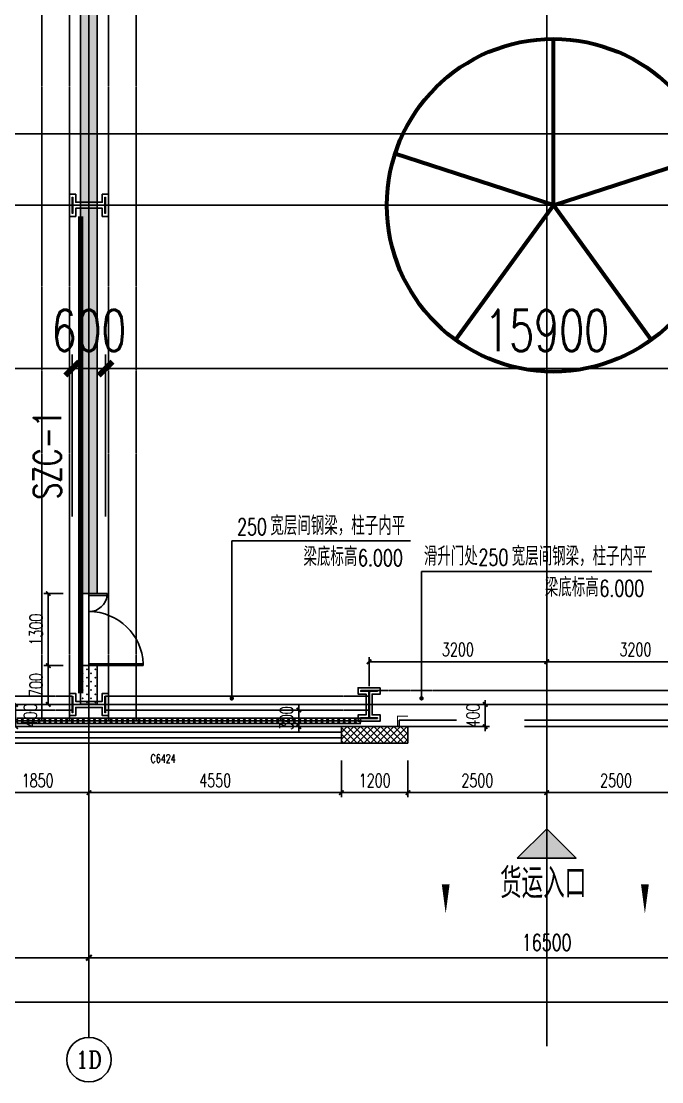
# Model space of a CAD drawing. Extents: x -954573 to 446329, y 489853 to 1226784.
# Drawn here: x -178675 to -167130, y 735017 to 754139 of the extents above; entities that cross this region are included whole.
import ezdxf
from ezdxf.enums import TextEntityAlignment as Align

# ---------------------------------------------------------------- set-up
doc = ezdxf.new("R2010")
doc.units = 0
doc.header["$LTSCALE"] = 10
doc.header["$MEASUREMENT"] = 0
for name, pattern in [('10平面$0$10平面$0$DASH', [0.35, 0.25, -0.1]), ('10平面$0$CENTER', [2, 1.25, -0.25, 0.25, -0.25]), ('10平面$0$DOTE', [2.42, 2, -0.2, 0.02, -0.2]), ('10平面$1$DASH', [0.35, 0.25, -0.1])]:
    doc.linetypes.add(name, pattern=pattern)
doc.layers.get('Defpoints').update_dxf_attribs({"color": 210})
for name, color, linetype in [('10平面$0$10平面$0$WINDOW', 8, 'Continuous'), ('10平面$0$A-AXIS-D', 8, 'Continuous'), ('10平面$0$A-AXIS-DOTE', 8, '10平面$0$DOTE'), ('10平面$0$A-AXIS-DP', 8, 'Continuous'), ('10平面$0$A-AXIS-SYMB', 8, 'Continuous'), ('10平面$0$A-HATCH-2', 8, 'Continuous'), ('10平面$0$A-HRAIL', 8, 'Continuous'), ('10平面$0$A-LIN-V', 8, 'Continuous'), ('10平面$0$A-SFCE', 8, 'Continuous'), ('10平面$0$A-TEXT', 8, 'Continuous'), ('10平面$0$A-WINDOW', 8, 'Continuous'), ('10平面$0$A-加建区域', 252, 'Continuous'), ('10平面$0$AS-WALL', 8, 'Continuous'), ('10平面$0$DIM_SYMB', 8, 'Continuous'), ('10平面$0$FH-line', 8, 'Continuous'), ('10平面$0$FH-tri', 8, 'Continuous'), ('10平面$0$PUB_HATCH', 8, 'Continuous'), ('10平面$0$PUB_TEXT', 8, 'Continuous'), ('10平面$0$建-窗', 8, 'Continuous'), ('10平面$0$建-门窗编号', 8, 'Continuous'), ('A-LIN-V', 9, 'Continuous')]:
    doc.layers.add(name, color=color, linetype=linetype)
for name, color, linetype, lineweight in [('10平面$0$S-col', 2, 'Continuous', 0), ('10平面$0$THIN', 7, 'Continuous', 0), ('10平面$0$柱间支撑', 6, '10平面$0$CENTER', 0)]:
    doc.layers.add(name, color=color, linetype=linetype, lineweight=lineweight)
doc.styles.add('10平面$0$_TCH_AXIS', font='COMPLEX', dxfattribs={"bigfont": 'GBCBIG'})
doc.styles.add('10平面$0$_TCH_DIM', font='SIMPLEX', dxfattribs={"bigfont": 'GBCBIG'})
doc.styles.add('10平面$0$_TCH_DIM_T3', font='SIMPLEX', dxfattribs={"width": 0.705882, "bigfont": 'GBCBIG'})
doc.styles.add('10平面$0$A-STANDARD', font='SIMPLEX', dxfattribs={"bigfont": 'GBCBIG'})
doc.styles.add('10平面$0$A-WIN-LABEL', font='SIMPLEX', dxfattribs={"bigfont": 'GBCBIG'})
doc.styles.add('10平面$0$TSSD_Rein', font='tj-romans1.shx', dxfattribs={"width": 0.7, "bigfont": 'tj-hztxt.shx'})
doc.dimstyles.new('10平面$0$_TCH_ARCH&&100', dxfattribs={"dimtxt": 297.5, "dimasz": 100, "dimexe": 100, "dimexo": 100, "dimgap": 126.25, "dimtad": 1, "dimdec": 0, "dimzin": 0, "dimdsep": 46, "dimtxsty": '10平面$0$_TCH_DIM_T3', "dimblk": '10平面$0$_ArchTick', "dimcen": 0.09, "dimclrt": 7, "dimazin": 2, "dimtfac": 1, "dimtdec": 0, "dimtix": 1, "dimtmove": 2, "dimatfit": 3, "dimfxl": 0, "dimtolj": 1, "dimtzin": 0, "dimarcsym": 0})
doc.dimstyles.new('10平面$0$_TCH_ARCH&&250', dxfattribs={"dimtxt": 743.75, "dimasz": 250, "dimexe": 250, "dimexo": 250, "dimgap": 315.625, "dimtad": 1, "dimdec": 0, "dimzin": 0, "dimdsep": 46, "dimtxsty": '10平面$0$_TCH_DIM_T3', "dimblk": '10平面$0$_ArchTick', "dimcen": 0.09, "dimclrt": 7, "dimazin": 2, "dimtfac": 1, "dimtdec": 0, "dimtix": 1, "dimtmove": 2, "dimatfit": 3, "dimfxl": 0, "dimtolj": 1, "dimtzin": 0, "dimarcsym": 0})
doc.dimstyles.new('10平面$0$_TCH_ARCH&&80', dxfattribs={"dimtxt": 238, "dimasz": 80, "dimexe": 80, "dimexo": 80, "dimgap": 101, "dimtad": 1, "dimdec": 0, "dimzin": 0, "dimdsep": 46, "dimtxsty": '10平面$0$_TCH_DIM_T3', "dimblk": '10平面$0$_ArchTick', "dimcen": 0.09, "dimclrt": 7, "dimazin": 2, "dimtfac": 1, "dimtdec": 0, "dimtix": 1, "dimtmove": 2, "dimatfit": 3, "dimfxl": 0, "dimtolj": 1, "dimtzin": 0, "dimarcsym": 0})
pattern_1 = [(45, (60, 0), (-60.000061, 60.000061), []), (135, (60, 0), (-60.000061, -60.000061), [])]
pattern_2 = [(45, (25.49, 21.51), (-75.000002, 75.000002), [24, -82.06602]), (135, (192.46, 21.51), (-75.000002, -75.000002), [24, -82.06602])]

# ---------------------------------------------------------------- blocks, each defined once
blk = doc.blocks.new('10平面$0$_ArchTick')
at = {"color": 0, "linetype": 'ByBlock', "const_width": 0.4}
blk.add_lwpolyline([(-0.5, -0.5), (0.5, 0.5)], dxfattribs=at)
blk = doc.blocks.new('*D3054')
at = {"layer": '10平面$0$A-AXIS-D', "color": 0, "lineweight": -2}
for p, q in [((26782, -66440), (26782, -67667)), ((43282, -66440), (43282, -67667)), ((26782, -67567), (43282, -67567))]:
    blk.add_line(p, q, dxfattribs=at)
at = {"layer": 'Defpoints', "color": 0}
for p in [(26782, -66340), (43282, -66340), (43282, -67567)]:
    blk.add_point(p, dxfattribs=at)
at = {"layer": '10平面$0$A-AXIS-D', "color": 0, "lineweight": -2, "xscale": 100, "yscale": 100, "zscale": 100, "rotation": 180}
blk.add_blockref('10平面$0$_ArchTick', (26782, -67567), dxfattribs=at)
at = {"layer": '10平面$0$A-AXIS-D', "color": 0, "lineweight": -2, "xscale": 100, "yscale": 100, "zscale": 100}
blk.add_blockref('10平面$0$_ArchTick', (43282, -67567), dxfattribs=at)
at = {"layer": '10平面$0$A-AXIS-D', "color": 7, "insert": (35032, -67292), "char_height": 297.5, "attachment_point": 5, "style": '10平面$0$_TCH_DIM_T3'}
blk.add_mtext('\\A1;16500', dxfattribs=at)
blk = doc.blocks.new('*D3055')
at = {"layer": '10平面$0$A-AXIS-D', "color": 0, "lineweight": -2}
for p, q in [((43282, -66440), (43282, -67667)), ((59782, -66440), (59782, -67667)), ((43282, -67567), (59782, -67567))]:
    blk.add_line(p, q, dxfattribs=at)
at = {"layer": 'Defpoints', "color": 0}
for p in [(43282, -66340), (59782, -66340), (59782, -67567)]:
    blk.add_point(p, dxfattribs=at)
at = {"layer": '10平面$0$A-AXIS-D', "color": 0, "lineweight": -2, "xscale": 100, "yscale": 100, "zscale": 100, "rotation": 180}
blk.add_blockref('10平面$0$_ArchTick', (43282, -67567), dxfattribs=at)
at = {"layer": '10平面$0$A-AXIS-D', "color": 0, "lineweight": -2, "xscale": 100, "yscale": 100, "zscale": 100}
blk.add_blockref('10平面$0$_ArchTick', (59782, -67567), dxfattribs=at)
at = {"layer": '10平面$0$A-AXIS-D', "color": 7, "insert": (51532, -67292), "char_height": 297.5, "attachment_point": 5, "style": '10平面$0$_TCH_DIM_T3'}
blk.add_mtext('\\A1;16500', dxfattribs=at)
blk = doc.blocks.new('*D3061')
at = {"layer": '10平面$0$A-AXIS-D', "color": 0, "lineweight": -2}
for p, q in [((-33818, -66540), (-33818, -68467)), ((92682, -66540), (92682, -68467)), ((-33818, -68367), (92682, -68367))]:
    blk.add_line(p, q, dxfattribs=at)
at = {"layer": 'Defpoints', "color": 0}
for p in [(-33818, -66440), (92682, -66440), (92682, -68367)]:
    blk.add_point(p, dxfattribs=at)
at = {"layer": '10平面$0$A-AXIS-D', "color": 0, "lineweight": -2, "xscale": 100, "yscale": 100, "zscale": 100, "rotation": 180}
blk.add_blockref('10平面$0$_ArchTick', (-33818, -68367), dxfattribs=at)
at = {"layer": '10平面$0$A-AXIS-D', "color": 0, "lineweight": -2, "xscale": 100, "yscale": 100, "zscale": 100}
blk.add_blockref('10平面$0$_ArchTick', (92682, -68367), dxfattribs=at)
at = {"layer": '10平面$0$A-AXIS-D', "color": 7, "insert": (29432, -68092), "char_height": 297.5, "attachment_point": 5, "style": '10平面$0$_TCH_DIM_T3'}
blk.add_mtext('\\A1;126500', dxfattribs=at)
blk = doc.blocks.new('*D3180')
at = {"layer": '10平面$0$A-AXIS-DP', "color": 0, "lineweight": -2}
for p, q in [((51532, -62670), (51532, -62150)), ((51532, -62230), (54732, -62230)), ((54732, -62670), (54732, -62150))]:
    blk.add_line(p, q, dxfattribs=at)
at = {"layer": 'Defpoints', "color": 0}
for p in [(54732, -62230), (51532, -62750), (54732, -62750)]:
    blk.add_point(p, dxfattribs=at)
at = {"layer": '10平面$0$A-AXIS-DP', "color": 0, "lineweight": -2, "xscale": 80, "yscale": 80, "zscale": 80, "rotation": 180}
blk.add_blockref('10平面$0$_ArchTick', (51532, -62230), dxfattribs=at)
at = {"layer": '10平面$0$A-AXIS-DP', "color": 0, "lineweight": -2, "xscale": 80, "yscale": 80, "zscale": 80}
blk.add_blockref('10平面$0$_ArchTick', (54732, -62230), dxfattribs=at)
at = {"layer": '10平面$0$A-AXIS-DP', "color": 7, "insert": (53132, -62010), "char_height": 238, "attachment_point": 5, "style": '10平面$0$_TCH_DIM_T3'}
blk.add_mtext('\\A1;3200', dxfattribs=at)
blk = doc.blocks.new('*D3181')
at = {"layer": '10平面$0$A-AXIS-DP', "color": 0, "lineweight": -2}
for p, q in [((48332, -62670), (48332, -62150)), ((48332, -62230), (51532, -62230)), ((51532, -62670), (51532, -62150))]:
    blk.add_line(p, q, dxfattribs=at)
at = {"layer": 'Defpoints', "color": 0}
for p in [(51532, -62230), (48332, -62750), (51532, -62750)]:
    blk.add_point(p, dxfattribs=at)
at = {"layer": '10平面$0$A-AXIS-DP', "color": 0, "lineweight": -2, "xscale": 80, "yscale": 80, "zscale": 80, "rotation": 180}
blk.add_blockref('10平面$0$_ArchTick', (48332, -62230), dxfattribs=at)
at = {"layer": '10平面$0$A-AXIS-DP', "color": 0, "lineweight": -2, "xscale": 80, "yscale": 80, "zscale": 80}
blk.add_blockref('10平面$0$_ArchTick', (51532, -62230), dxfattribs=at)
at = {"layer": '10平面$0$A-AXIS-DP', "color": 7, "insert": (49932, -62010), "char_height": 238, "attachment_point": 5, "style": '10平面$0$_TCH_DIM_T3'}
blk.add_mtext('\\A1;3200', dxfattribs=at)
blk = doc.blocks.new('10平面$0$JYC-1')
at = {"layer": '10平面$0$FH-tri'}
h = blk.add_hatch(color=2, dxfattribs=at)
h.dxf.hatch_style = 1
h.paths.add_polyline_path([(-248256, 204933), (-247006, 206183), (-248256, 206183)])
at = {"layer": '10平面$0$FH-tri', "color": 2}
blk.add_lwpolyline([(-248256, 204933), (-247006, 206183), (-247006, 206183), (-248256, 206183)], close=True, dxfattribs=at)
at = {"layer": '10平面$0$A-TEXT', "style": '10平面$0$A-STANDARD'}
blk.add_text('货运入口', height=900.2, rotation=45, dxfattribs=at).set_placement((-247772, 203716))
blk = doc.blocks.new('10平面$0$10平面$0$$DorLib2D$00000126')
at = {"color": 0, "linetype": 'Continuous'}
for p, q in [((-0.532, 0.5), (-0.532, 0.9)), ((0.532, 0.9), (0.532, 0.5))]:
    blk.add_line(p, q, dxfattribs=at)
at = {"color": 0, "linetype": '10平面$0$10平面$0$DASH'}
for p, q in [((-0.532, 0.9), (0.532, 0.9)), ((-0.532, 0.5), (0.532, 0.5))]:
    blk.add_line(p, q, dxfattribs=at)
blk = doc.blocks.new('10平面$0$DOOR2DLIB$SYSLIB$00000123')
at = {"color": 0}
for p, q in [((0.475, -0.001), (0.475, 0.752)), ((0.475, 0.752), (0.5, 0.752)), ((0.5, -0.001), (0.5, 0.752)), ((-0.5, 0), (-0.5, 0.252)), ((-0.475, 0.252), (-0.5, 0.252)), ((-0.475, 0), (-0.475, 0.252)), ((-0.475, 0), (-0.5, 0)), ((0.475, -0.001), (0.5, -0.001))]:
    blk.add_line(p, q, dxfattribs=at)
for centre, radius, start, end in [((0.505, -0.002), 0.755, 92.2493, 179.7238), ((-0.501, 0.003), 0.251, 359.7899, 84.0974)]:
    blk.add_arc(centre, radius, start, end, dxfattribs=at)
blk = doc.blocks.new('10平面$0$G$C325EBD4F')
at = {"layer": '10平面$0$PUB_HATCH'}
h = blk.add_hatch(dxfattribs=at)
h.set_pattern_fill('多孔材料', color=256, scale=30, style=0)
h.set_pattern_definition(pattern_1)
h.paths.add_polyline_path([(3700, -50), (3700, 250), (3400, 250)])
h = blk.add_hatch(dxfattribs=at)
h.set_pattern_fill('多孔材料', color=256, scale=30, style=0)
h.set_pattern_definition(pattern_1)
h.paths.add_polyline_path([(3700, -50), (3400, 250), (3400, -300), (3700, -600)])
h = blk.add_hatch(dxfattribs=at)
h.set_pattern_fill('多孔材料', color=256, scale=30, style=0)
h.set_pattern_definition(pattern_1)
h.paths.add_polyline_path([(5500, 250), (5200, 250), (5200, -50)])
h = blk.add_hatch(dxfattribs=at)
h.set_pattern_fill('多孔材料', color=256, scale=30, style=0)
h.set_pattern_definition(pattern_1)
h.paths.add_polyline_path([(5500, 250), (5200, -50), (5200, -600), (5500, -300)])
h = blk.add_hatch(dxfattribs=at)
h.set_pattern_fill('多孔材料', color=256, scale=30, style=0)
h.set_pattern_definition(pattern_1)
h.paths.add_polyline_path([(3700, -600), (3400, -300), (2500, -300), (2500, -600)])
h = blk.add_hatch(dxfattribs=at)
h.set_pattern_fill('多孔材料', color=256, scale=30, style=0)
h.set_pattern_definition(pattern_1)
h.paths.add_polyline_path([(6400, -300), (5500, -300), (5200, -600), (6400, -600)])
at = {"layer": '10平面$0$10平面$0$WINDOW'}
blk.add_line((5200, -50), (3700, -50), dxfattribs=at)
at = {"layer": '10平面$0$AS-WALL'}
for p, q in [((3700, 250), (3400, 250)), ((3400, 250), (3400, -300)), ((3700, -50), (3700, 250)), ((5500, 250), (5200, 250)), ((5200, 250), (5200, -50)), ((5500, 250), (5500, -300)), ((3700, -50), (3700, -600)), ((5200, -50), (5200, -600)), ((3400, -300), (2500, -300)), ((2500, -600), (2500, -300)), ((6400, -300), (5500, -300)), ((6400, -600), (6400, -300)), ((3700, -600), (2500, -600)), ((6400, -600), (5200, -600))]:
    blk.add_line(p, q, dxfattribs=at)
at = {"layer": '10平面$0$10平面$0$WINDOW', "zscale": 300}
for name, p, xscale, yscale, rotation in [('10平面$0$DOOR2DLIB$SYSLIB$00000123', (4450, 100), -1500, 1500, 180.0000000000445), ('10平面$0$10平面$0$$DorLib2D$00000126', (0, -450), 5000, -300, 180.0000000000008)]:
    blk.add_blockref(name, p, dxfattribs=dict(at, xscale=xscale, yscale=yscale, rotation=rotation))
blk = doc.blocks.new('10平面$0$_FZH')
at = {"layer": '10平面$0$A-HATCH-2'}
blk.add_lwpolyline([(-0.437, -0.25), (-0.437, 0.25), (-0.297, 0.25), (-0.297, 0.067), (0.298, 0.067), (0.298, 0.25), (0.438, 0.25), (0.438, -0.25), (0.298, -0.25), (0.298, -0.068), (-0.297, -0.068), (-0.297, -0.25)], close=True, dxfattribs=at)
at = {"layer": '10平面$0$S-col'}
blk.add_lwpolyline([(-0.375, -0.188), (-0.375, 0.187), (-0.36, 0.187), (-0.36, 0.005), (0.36, 0.005), (0.36, 0.187), (0.375, 0.187), (0.375, -0.188), (0.36, -0.188), (0.36, -0.005), (-0.36, -0.005), (-0.36, -0.188)], close=True, dxfattribs=at)
blk = doc.blocks.new('10平面$0$342343243')
at = {"layer": '10平面$0$A-AXIS-DP', "color": 5}
blk.add_lwpolyline([(-155704, 832070), (-155404, 832070), (-155404, 832058), (-155550, 832058), (-155550, 831582), (-155404, 831582), (-155404, 831570), (-155704, 831570), (-155704, 831582), (-155558, 831582), (-155558, 832058), (-155704, 832058), (-155704, 832070)], close=True, dxfattribs=at)
at = {"layer": '10平面$0$A-HATCH-2'}
blk.add_lwpolyline([(-155754, 832120), (-155354, 832120), (-155354, 832008), (-155500, 832008), (-155500, 831632), (-155354, 831632), (-155354, 831520), (-155754, 831520), (-155754, 831632), (-155608, 831632), (-155608, 832008), (-155754, 832008)], close=True, dxfattribs=at)
blk = doc.blocks.new('10平面$0$w4234324')
at = {"xscale": 800.0000000000005, "yscale": 800.0000000000005, "zscale": 800.0000000000005}
for p in [(-177454, 750820), (-177454, 741820), (-177454, 741820)]:
    blk.add_blockref('10平面$0$_FZH', p, dxfattribs=at)
at = {"layer": '10平面$0$A-AXIS-DP', "xscale": -1}
blk.add_blockref('10平面$0$342343243', (-327958, -90000), dxfattribs=at)
blk = doc.blocks.new('*D3353')
at = {"layer": '10平面$0$A-WINDOW', "color": 0, "lineweight": -2}
for p, q in [((-177154, 745210), (-177154, 748127)), ((-161254, 745210), (-161254, 748127)), ((-177154, 747877), (-161254, 747877))]:
    blk.add_line(p, q, dxfattribs=at)
at = {"layer": 'Defpoints', "color": 0}
for p in [(-161254, 747877), (-177154, 744960), (-161254, 744960)]:
    blk.add_point(p, dxfattribs=at)
at = {"layer": '10平面$0$A-WINDOW', "color": 0, "lineweight": -2, "xscale": 250, "yscale": 250, "zscale": 250, "rotation": 180}
blk.add_blockref('10平面$0$_ArchTick', (-177154, 747877), dxfattribs=at)
at = {"layer": '10平面$0$A-WINDOW', "color": 0, "lineweight": -2, "xscale": 250, "yscale": 250, "zscale": 250}
blk.add_blockref('10平面$0$_ArchTick', (-161254, 747877), dxfattribs=at)
at = {"layer": '10平面$0$A-WINDOW', "color": 7, "insert": (-169204, 748564), "char_height": 743.8, "attachment_point": 5, "style": '10平面$0$_TCH_DIM_T3'}
blk.add_mtext('\\A1;15900', dxfattribs=at)
blk = doc.blocks.new('*D3354')
at = {"layer": '10平面$0$A-WINDOW', "color": 0, "lineweight": -2}
for p, q in [((-177754, 745210), (-177754, 748127)), ((-177154, 745210), (-177154, 748127)), ((-177754, 747877), (-178004, 747877)), ((-177754, 747877), (-177154, 747877)), ((-177154, 747877), (-176904, 747877))]:
    blk.add_line(p, q, dxfattribs=at)
at = {"layer": 'Defpoints', "color": 0}
for p in [(-177154, 747877), (-177754, 744960), (-177154, 744960)]:
    blk.add_point(p, dxfattribs=at)
at = {"layer": '10平面$0$A-WINDOW', "color": 0, "lineweight": -2, "xscale": 250, "yscale": 250, "zscale": 250}
blk.add_blockref('10平面$0$_ArchTick', (-177754, 747877), dxfattribs=at)
at = {"layer": '10平面$0$A-WINDOW', "color": 0, "lineweight": -2, "xscale": 250, "yscale": 250, "zscale": 250, "rotation": 180}
blk.add_blockref('10平面$0$_ArchTick', (-177154, 747877), dxfattribs=at)
at = {"layer": '10平面$0$A-WINDOW', "color": 7, "insert": (-177454, 748564), "char_height": 743.8, "attachment_point": 5, "style": '10平面$0$_TCH_DIM_T3'}
blk.add_mtext('\\A1;600', dxfattribs=at)
blk = doc.blocks.new('*D3355')
at = {"layer": '10平面$0$A-WINDOW', "color": 0, "lineweight": -2}
for p, q in [((-193654, 745210), (-193654, 748127)), ((-177754, 745210), (-177754, 748127)), ((-193654, 747877), (-177754, 747877))]:
    blk.add_line(p, q, dxfattribs=at)
at = {"layer": 'Defpoints', "color": 0}
for p in [(-177754, 747877), (-193654, 744960), (-177754, 744960)]:
    blk.add_point(p, dxfattribs=at)
at = {"layer": '10平面$0$A-WINDOW', "color": 0, "lineweight": -2, "xscale": 250, "yscale": 250, "zscale": 250, "rotation": 180}
blk.add_blockref('10平面$0$_ArchTick', (-193654, 747877), dxfattribs=at)
at = {"layer": '10平面$0$A-WINDOW', "color": 0, "lineweight": -2, "xscale": 250, "yscale": 250, "zscale": 250}
blk.add_blockref('10平面$0$_ArchTick', (-177754, 747877), dxfattribs=at)
at = {"layer": '10平面$0$A-WINDOW', "color": 7, "insert": (-185704, 748564), "char_height": 743.8, "attachment_point": 5, "style": '10平面$0$_TCH_DIM_T3'}
blk.add_mtext('\\A1;15900', dxfattribs=at)
blk = doc.blocks.new('*D3367')
at = {"layer": '10平面$0$A-AXIS-DP', "color": 0, "lineweight": -2}
for p, q in [((-171040, 741820), (-170232, 741820)), ((-170312, 741820), (-170312, 741900)), ((-170312, 741420), (-170312, 741820)), ((-171040, 741420), (-170232, 741420)), ((-170312, 741420), (-170312, 741340))]:
    blk.add_line(p, q, dxfattribs=at)
at = {"layer": 'Defpoints', "color": 0}
for p in [(-171120, 741820), (-170312, 741820), (-171120, 741420)]:
    blk.add_point(p, dxfattribs=at)
at = {"layer": '10平面$0$A-AXIS-DP', "color": 0, "lineweight": -2, "xscale": 80, "yscale": 80, "zscale": 80}
for p, rotation in [((-170312, 741820), 270), ((-170312, 741420), 90)]:
    blk.add_blockref('10平面$0$_ArchTick', p, dxfattribs=dict(at, rotation=rotation))
at = {"layer": '10平面$0$A-AXIS-DP', "color": 7, "insert": (-170532, 741620), "char_height": 238, "attachment_point": 5, "rotation": 90, "style": '10平面$0$_TCH_DIM_T3'}
blk.add_mtext('\\A1;400', dxfattribs=at)
blk = doc.blocks.new('*D3372')
at = {"layer": '10平面$0$A-AXIS-DP', "color": 0, "lineweight": -2}
for p, q in [((-173672, 741720), (-173672, 741800)), ((-174400, 741720), (-173592, 741720)), ((-173672, 741420), (-173672, 741720)), ((-174400, 741420), (-173592, 741420)), ((-173672, 741420), (-173672, 741340))]:
    blk.add_line(p, q, dxfattribs=at)
at = {"layer": 'Defpoints', "color": 0}
for p in [(-174480, 741720), (-173672, 741720), (-174480, 741420)]:
    blk.add_point(p, dxfattribs=at)
at = {"layer": '10平面$0$A-AXIS-DP', "color": 0, "lineweight": -2, "xscale": 80, "yscale": 80, "zscale": 80}
for p, rotation in [((-173672, 741720), 270), ((-173672, 741420), 90)]:
    blk.add_blockref('10平面$0$_ArchTick', p, dxfattribs=dict(at, rotation=rotation))
at = {"layer": '10平面$0$A-AXIS-DP', "color": 7, "insert": (-173892, 741570), "char_height": 238, "attachment_point": 5, "rotation": 90, "style": '10平面$0$_TCH_DIM_T3'}
blk.add_mtext('\\A1;300', dxfattribs=at)
blk = doc.blocks.new('10平面$0$w4324324')
at = {"layer": '10平面$0$A-HATCH-2', "lineweight": 60}
for q in [(-1694760, 686605), (-1697614, 684532), (-1691907, 684532), (-1696524, 681178), (-1692997, 681178)]:
    blk.add_line((-1694760, 683605), q, dxfattribs=at)
blk.add_circle((-1694760, 683605), 3000, dxfattribs=at)
blk = doc.blocks.new('10平面$0$w423432')
at = {"layer": '10平面$0$A-LIN-V'}
blk.add_blockref('10平面$0$w4324324', (120, -72000), dxfattribs=at)
blk = doc.blocks.new('10平面$0$23124232432')
at = {"layer": '10平面$0$柱间支撑', "const_width": 100}
blk.add_lwpolyline([(-177604, 750620), (-177604, 742020)], dxfattribs=at)
at = {"layer": '10平面$0$THIN', "style": '10平面$0$TSSD_Rein', "width": 0.7}
blk.add_text('SZC-1', height=500, rotation=90, dxfattribs=at).set_placement((-177804, 746320), align=Align.BOTTOM_CENTER)
blk = doc.blocks.new('10平面$0$3333')
at = {"layer": '10平面$0$A-SFCE', "const_width": 20}
blk.add_lwpolyline([(-227064, 766320), (-227064, 766510), (-227244, 766510), (-227244, 766320)], dxfattribs=at)
blk = doc.blocks.new('10平面$0$99平面图例外参$0$$LinePat$圆环')
for points in [[(0, 150), (300, 150)], [(0, 0), (300, 0)], [(0, -150), (300, -150)]]:
    blk.add_lwpolyline(points)
at = {"color": 0}
blk.add_circle((150, 0), 150, dxfattribs=at)
blk = doc.blocks.new('10平面$0$34242343243')
at = {"layer": '10平面$0$A-HRAIL', "xscale": 0.3333333334243581, "yscale": 0.3333333334243581, "zscale": 0.3333333334243581, "rotation": 180}
for p in [(-178654, 741526), (-178554, 741526), (-178454, 741526), (-178354, 741526), (-178254, 741526), (-178154, 741526), (-178054, 741526), (-177954, 741526), (-177854, 741526), (-177754, 741526), (-177654, 741526), (-177554, 741526), (-177454, 741526), (-177354, 741526), (-177254, 741526), (-177154, 741526), (-177054, 741526), (-176954, 741526), (-176854, 741526), (-176754, 741526), (-176654, 741526), (-176554, 741526), (-176454, 741526), (-176354, 741526), (-176254, 741526), (-176154, 741526), (-176054, 741526), (-175954, 741526), (-175854, 741526), (-175754, 741526), (-175654, 741526), (-175554, 741526), (-175454, 741526), (-175354, 741526), (-175254, 741526), (-175154, 741526), (-175054, 741526), (-174954, 741526), (-174854, 741526), (-174754, 741526), (-174654, 741526), (-174554, 741526), (-174454, 741526), (-174354, 741526), (-174254, 741526), (-174154, 741526), (-174054, 741526), (-173954, 741526), (-173854, 741526), (-173754, 741526), (-173654, 741526), (-173554, 741526), (-173454, 741526), (-173354, 741526), (-173254, 741526), (-173154, 741526), (-173054, 741526), (-172954, 741526), (-172854, 741526), (-172754, 741526), (-172654, 741526), (-172554, 741526)]:
    blk.add_blockref('10平面$0$99平面图例外参$0$$LinePat$圆环', p, dxfattribs=at)
at = {"layer": '10平面$0$A-SFCE', "xscale": -1.000000000000009, "rotation": 90}
blk.add_blockref('10平面$0$3333', (594616, 514366), dxfattribs=at)
blk = doc.blocks.new('10平面$0$423432433333')
at = {"layer": '10平面$0$PUB_HATCH'}
h = blk.add_hatch(dxfattribs=at)
h.set_pattern_fill('石膏板', color=256, scale=30, style=0)
h.set_pattern_definition(pattern_2)
h.paths.add_polyline_path([(-174910, 779832), (-174910, 743870), (-174610, 743870), (-174610, 779832)])
h = blk.add_hatch(dxfattribs=at)
h.set_pattern_fill('石膏板', color=256, scale=30, style=0)
h.set_pattern_definition(pattern_2)
h.paths.add_polyline_path([(-174610, 741874), (-174610, 742570), (-174910, 742570), (-174910, 741874)])
at = {"layer": '10平面$0$AS-WALL'}
for p, q in [((-174910, 779832), (-174910, 743870)), ((-174610, 743870), (-174610, 779832)), ((-174910, 743870), (-174610, 743870)), ((-174610, 742570), (-174910, 742570)), ((-174910, 742570), (-174910, 741874)), ((-174610, 741874), (-174610, 742570)), ((-174910, 741874), (-174610, 741874))]:
    blk.add_line(p, q, dxfattribs=at)
at = {"layer": '10平面$0$10平面$0$WINDOW', "xscale": -1300, "yscale": -1300, "zscale": 300, "rotation": 90.0000000009351}
blk.add_blockref('10平面$0$DOOR2DLIB$SYSLIB$00000123', (-174760, 743220), dxfattribs=at)
blk = doc.blocks.new('*D3554')
at = {"layer": '10平面$0$A-AXIS-DP', "color": 0, "lineweight": -2}
for p, q in [((-177920, 742520), (-178267, 742520)), ((-178187, 741820), (-178187, 742520)), ((-177920, 741820), (-178267, 741820))]:
    blk.add_line(p, q, dxfattribs=at)
at = {"layer": 'Defpoints', "color": 0}
for p in [(-178187, 742520), (-177840, 742520), (-177840, 741820)]:
    blk.add_point(p, dxfattribs=at)
at = {"layer": '10平面$0$A-AXIS-DP', "color": 0, "lineweight": -2, "xscale": 80, "yscale": 80, "zscale": 80}
for p, rotation in [((-178187, 742520), 90), ((-178187, 741820), 270)]:
    blk.add_blockref('10平面$0$_ArchTick', p, dxfattribs=dict(at, rotation=rotation))
at = {"layer": '10平面$0$A-AXIS-DP', "color": 7, "insert": (-178407, 742170), "char_height": 238, "attachment_point": 5, "rotation": 90, "style": '10平面$0$_TCH_DIM_T3'}
blk.add_mtext('\\A1;700', dxfattribs=at)
blk = doc.blocks.new('*D3555')
at = {"layer": '10平面$0$A-AXIS-DP', "color": 0, "lineweight": -2}
for p, q in [((-177920, 743820), (-178267, 743820)), ((-178187, 742520), (-178187, 743820)), ((-177920, 742520), (-178267, 742520))]:
    blk.add_line(p, q, dxfattribs=at)
at = {"layer": 'Defpoints', "color": 0}
for p in [(-178187, 743820), (-177840, 743820), (-177840, 742520)]:
    blk.add_point(p, dxfattribs=at)
at = {"layer": '10平面$0$A-AXIS-DP', "color": 0, "lineweight": -2, "xscale": 80, "yscale": 80, "zscale": 80}
for p, rotation in [((-178187, 743820), 90), ((-178187, 742520), 270)]:
    blk.add_blockref('10平面$0$_ArchTick', p, dxfattribs=dict(at, rotation=rotation))
at = {"layer": '10平面$0$A-AXIS-DP', "color": 7, "insert": (-178407, 743170), "char_height": 238, "attachment_point": 5, "rotation": 90, "style": '10平面$0$_TCH_DIM_T3'}
blk.add_mtext('\\A1;1300', dxfattribs=at)
blk = doc.blocks.new('*D3843')
at = {"layer": '10平面$0$A-AXIS-DP', "color": 0, "lineweight": -2}
for p, q in [((-179114, 741820), (-178695, 741820)), ((-178775, 741420), (-178775, 741820)), ((-179114, 741420), (-178695, 741420))]:
    blk.add_line(p, q, dxfattribs=at)
at = {"layer": 'Defpoints', "color": 0}
for p in [(-179194, 741820), (-178775, 741820), (-179194, 741420)]:
    blk.add_point(p, dxfattribs=at)
at = {"layer": '10平面$0$A-AXIS-DP', "color": 0, "lineweight": -2, "xscale": 80, "yscale": 80, "zscale": 80}
for p, rotation in [((-178775, 741820), 90), ((-178775, 741420), 270)]:
    blk.add_blockref('10平面$0$_ArchTick', p, dxfattribs=dict(at, rotation=rotation))
at = {"layer": '10平面$0$A-AXIS-DP', "color": 7, "insert": (-178510, 741620), "char_height": 238, "attachment_point": 5, "rotation": 90, "style": '10平面$0$_TCH_DIM_T3'}
blk.add_mtext('\\A1;400', dxfattribs=at)
blk = doc.blocks.new('*D4249')
at = {"layer": '10平面$0$A-AXIS-DP', "color": 0, "lineweight": -2}
for p, q in [((-179304, 740810), (-179304, 740150)), ((-177454, 740810), (-177454, 740150)), ((-179304, 740230), (-177454, 740230))]:
    blk.add_line(p, q, dxfattribs=at)
at = {"layer": 'Defpoints', "color": 0}
for p in [(-179304, 740890), (-177454, 740890), (-177454, 740230)]:
    blk.add_point(p, dxfattribs=at)
at = {"layer": '10平面$0$A-AXIS-DP', "color": 0, "lineweight": -2, "xscale": 80, "yscale": 80, "zscale": 80, "rotation": 180}
blk.add_blockref('10平面$0$_ArchTick', (-179304, 740230), dxfattribs=at)
at = {"layer": '10平面$0$A-AXIS-DP', "color": 0, "lineweight": -2, "xscale": 80, "yscale": 80, "zscale": 80}
blk.add_blockref('10平面$0$_ArchTick', (-177454, 740230), dxfattribs=at)
at = {"layer": '10平面$0$A-AXIS-DP', "color": 7, "insert": (-178379, 740450), "char_height": 238, "attachment_point": 5, "style": '10平面$0$_TCH_DIM_T3'}
blk.add_mtext('\\A1;1850', dxfattribs=at)
blk = doc.blocks.new('*D4250')
at = {"layer": '10平面$0$A-AXIS-DP', "color": 0, "lineweight": -2}
for p, q in [((-177454, 740810), (-177454, 740150)), ((-172904, 740810), (-172904, 740150)), ((-177454, 740230), (-172904, 740230))]:
    blk.add_line(p, q, dxfattribs=at)
at = {"layer": 'Defpoints', "color": 0}
for p in [(-177454, 740890), (-172904, 740890), (-172904, 740230)]:
    blk.add_point(p, dxfattribs=at)
at = {"layer": '10平面$0$A-AXIS-DP', "color": 0, "lineweight": -2, "xscale": 80, "yscale": 80, "zscale": 80, "rotation": 180}
blk.add_blockref('10平面$0$_ArchTick', (-177454, 740230), dxfattribs=at)
at = {"layer": '10平面$0$A-AXIS-DP', "color": 0, "lineweight": -2, "xscale": 80, "yscale": 80, "zscale": 80}
blk.add_blockref('10平面$0$_ArchTick', (-172904, 740230), dxfattribs=at)
at = {"layer": '10平面$0$A-AXIS-DP', "color": 7, "insert": (-175179, 740450), "char_height": 238, "attachment_point": 5, "style": '10平面$0$_TCH_DIM_T3'}
blk.add_mtext('\\A1;4550', dxfattribs=at)
blk = doc.blocks.new('*D4251')
at = {"layer": '10平面$0$A-AXIS-DP', "color": 0, "lineweight": -2}
for p, q in [((-172904, 740810), (-172904, 740150)), ((-171704, 740810), (-171704, 740150)), ((-172904, 740230), (-171704, 740230))]:
    blk.add_line(p, q, dxfattribs=at)
at = {"layer": 'Defpoints', "color": 0}
for p in [(-172904, 740890), (-171704, 740890), (-171704, 740230)]:
    blk.add_point(p, dxfattribs=at)
at = {"layer": '10平面$0$A-AXIS-DP', "color": 0, "lineweight": -2, "xscale": 80, "yscale": 80, "zscale": 80, "rotation": 180}
blk.add_blockref('10平面$0$_ArchTick', (-172904, 740230), dxfattribs=at)
at = {"layer": '10平面$0$A-AXIS-DP', "color": 0, "lineweight": -2, "xscale": 80, "yscale": 80, "zscale": 80}
blk.add_blockref('10平面$0$_ArchTick', (-171704, 740230), dxfattribs=at)
at = {"layer": '10平面$0$A-AXIS-DP', "color": 7, "insert": (-172304, 740450), "char_height": 238, "attachment_point": 5, "style": '10平面$0$_TCH_DIM_T3'}
blk.add_mtext('\\A1;1200', dxfattribs=at)
blk = doc.blocks.new('*D4252')
at = {"layer": '10平面$0$A-AXIS-DP', "color": 0, "lineweight": -2}
for p, q in [((-171704, 740810), (-171704, 740150)), ((-169204, 740810), (-169204, 740150)), ((-171704, 740230), (-169204, 740230))]:
    blk.add_line(p, q, dxfattribs=at)
at = {"layer": 'Defpoints', "color": 0}
for p in [(-171704, 740890), (-169204, 740890), (-169204, 740230)]:
    blk.add_point(p, dxfattribs=at)
at = {"layer": '10平面$0$A-AXIS-DP', "color": 0, "lineweight": -2, "xscale": 80, "yscale": 80, "zscale": 80, "rotation": 180}
blk.add_blockref('10平面$0$_ArchTick', (-171704, 740230), dxfattribs=at)
at = {"layer": '10平面$0$A-AXIS-DP', "color": 0, "lineweight": -2, "xscale": 80, "yscale": 80, "zscale": 80}
blk.add_blockref('10平面$0$_ArchTick', (-169204, 740230), dxfattribs=at)
at = {"layer": '10平面$0$A-AXIS-DP', "color": 7, "insert": (-170454, 740450), "char_height": 238, "attachment_point": 5, "style": '10平面$0$_TCH_DIM_T3'}
blk.add_mtext('\\A1;2500', dxfattribs=at)
blk = doc.blocks.new('*D4253')
at = {"layer": '10平面$0$A-AXIS-DP', "color": 0, "lineweight": -2}
for p, q in [((-169204, 740810), (-169204, 740150)), ((-166704, 740810), (-166704, 740150)), ((-169204, 740230), (-166704, 740230))]:
    blk.add_line(p, q, dxfattribs=at)
at = {"layer": 'Defpoints', "color": 0}
for p in [(-169204, 740890), (-166704, 740890), (-166704, 740230)]:
    blk.add_point(p, dxfattribs=at)
at = {"layer": '10平面$0$A-AXIS-DP', "color": 0, "lineweight": -2, "xscale": 80, "yscale": 80, "zscale": 80, "rotation": 180}
blk.add_blockref('10平面$0$_ArchTick', (-169204, 740230), dxfattribs=at)
at = {"layer": '10平面$0$A-AXIS-DP', "color": 0, "lineweight": -2, "xscale": 80, "yscale": 80, "zscale": 80}
blk.add_blockref('10平面$0$_ArchTick', (-166704, 740230), dxfattribs=at)
at = {"layer": '10平面$0$A-AXIS-DP', "color": 7, "insert": (-167954, 740450), "char_height": 238, "attachment_point": 5, "style": '10平面$0$_TCH_DIM_T3'}
blk.add_mtext('\\A1;2500', dxfattribs=at)
blk = doc.blocks.new('10平面$0$WINDOW2DLIB$DYNSTYLE$00000005')
at = {"color": 0}
for points in [[(-0.5, 0.5), (-0.5, -0.5)], [(-0.5, 0.5), (0.5, 0.5)], [(0.5, -0.5), (0.5, 0.5)], [(0.5, 0.1667), (-0.5, 0.1667)], [(0.5, -0.1667), (-0.5, -0.1667)], [(-0.5, -0.5), (0.5, -0.5)]]:
    blk.add_lwpolyline(points, dxfattribs=at)
blk = doc.blocks.new('10平面$0$dote')
at = {"layer": '10平面$0$A-AXIS-D'}
blk.add_circle((43282.2, -69403), 400, dxfattribs=at)
at = {"layer": '10平面$0$A-AXIS-DOTE'}
for p, q in [((43282.2, -69003), (43282.2, 36662.3)), ((51532.2, -69160), (51532.2, 36662.3)), ((76282.2, -54000), (-41310, -54000)), ((76282.2, -63000), (-41310, -63000))]:
    blk.add_line(p, q, dxfattribs=at)
at = {"layer": '10平面$0$DIM_SYMB', "linetype": '10平面$1$DASH', "ltscale": 3}
blk.add_lwpolyline([(-42863.6, -52710.9), (162136.4, -52710.9)], dxfattribs=at)
at = {"layer": '10平面$0$PUB_TEXT', "style": '10平面$0$_TCH_AXIS'}
blk.add_text('1D', height=307.25, dxfattribs=at).set_placement((43048.1, -69556.6), (43516.3, -69556.6), align=Align.FIT)
at = {"layer": '10平面$0$A-AXIS-D'}
for base, p1, p2, picture, middle in [((43282.2, -67566.7), (26782.2, -66340), (43282.2, -66340), '*D3054', (35032.2, -67291.7)), ((59782.2, -67566.7), (43282.2, -66340), (59782.2, -66340), '*D3055', (51532.2, -67291.7)), ((92682.2, -68366.7), (-33817.8, -66440), (92682.2, -66440), '*D3061', (29432.2, -68091.7))]:
    dim = blk.add_linear_dim(base=base, p1=p1, p2=p2, angle=0, dimstyle='10平面$0$_TCH_ARCH&&100', override={"dimgap": 0}, dxfattribs=at)
    dim.commit()
    dim.dimension.update_dxf_attribs({"geometry": picture, "text_midpoint": middle, "dimtype": 129})
at = {"layer": '10平面$0$A-AXIS-DP'}
for p1, p2, picture, middle in [((48332.2, -62750), (51532.2, -62750), '*D3181', (49932.2, -62010)), ((51532.2, -62750), (54732.2, -62750), '*D3180', (53132.2, -62010))]:
    dim = blk.add_aligned_dim(p1=p1, p2=p2, distance=520, dimstyle='10平面$0$_TCH_ARCH&&80', dxfattribs=at)
    dim.commit()
    dim.dimension.update_dxf_attribs({"geometry": picture, "text_midpoint": middle})
blk = doc.blocks.new('10平面$0$3243243')
at = {"layer": '10平面$0$A-AXIS-SYMB'}
for p, q in [((-174880, 741930), (-174880, 744770)), ((-174880, 744770), (-171660, 744770)), ((-171460, 741930), (-171460, 744220)), ((-171460, 744220), (-167310, 744220))]:
    blk.add_line(p, q, dxfattribs=at)
at = {"layer": '10平面$0$A-AXIS-SYMB', "const_width": 40}
for points in [[(-174880, 741910, 1), (-174880, 741950, 1)], [(-171460, 741910, 1), (-171460, 741950, 1)]]:
    blk.add_lwpolyline(points, format="xyb", close=True, dxfattribs=at)
at = {"layer": '10平面$0$A-HATCH-2', "linetype": '10平面$1$DASH'}
for p, q in [((-178304.2, 741520), (-178304.2, 832220)), ((-177804.2, 741520), (-177804.2, 832220)), ((-177104.2, 741520), (-177104.2, 832220)), ((-176604.2, 741520), (-176604.2, 832220))]:
    blk.add_line(p, q, dxfattribs=at)
at = {"layer": '10平面$0$A-SFCE', "color": 2, "linetype": '10平面$1$DASH'}
for p, q in [((-182508.2, 741970), (-177754.2, 741970)), ((-182508.2, 741720), (-177754.2, 741720))]:
    blk.add_line(p, q, dxfattribs=at)
at = {"layer": '10平面$0$A-SFCE', "linetype": '10平面$1$DASH'}
for p, q in [((-177154.2, 741970), (-172400.2, 741970)), ((-177154.2, 741720), (-172400.2, 741720))]:
    blk.add_line(p, q, dxfattribs=at)
at = {"layer": '10平面$0$A-SFCE', "color": 3, "linetype": '10平面$1$DASH'}
for p, q in [((-172400.2, 742070), (-166008.2, 742070)), ((-172400.2, 741820), (-166008.2, 741820))]:
    blk.add_line(p, q, dxfattribs=at)
at = {"layer": '10平面$0$PUB_TEXT', "style": '10平面$0$_TCH_DIM'}
for s, p in [('宽层间钢梁，柱子内平', (-174185.2, 744875)), ('梁底标高', (-173588, 744315)), ('滑升门处', (-171418.2, 744325)), ('宽层间钢梁，柱子内平', (-169835.2, 744325)), ('梁底标高', (-169238, 743765))]:
    blk.add_text(s, height=337.59, dxfattribs=at).set_placement(p)
at = {"layer": '10平面$0$PUB_TEXT', "style": '10平面$0$_TCH_DIM', "width": 0.705882}
for s, p in [('250', (-174785.2, 744875)), ('250', (-170435.2, 744325)), ('6.000', (-172605, 744315)), ('6.000', (-168255, 743765))]:
    blk.add_text(s, height=297.5, dxfattribs=at).set_placement(p)
at = {"layer": '10平面$0$A-AXIS-DP', "color": 1}
for p1, p2, picture, middle in [((-174480, 741420), (-174480, 741720), '*D3372', (-173892, 741570)), ((-171120, 741420), (-171120, 741820), '*D3367', (-170532, 741620))]:
    dim = blk.add_aligned_dim(p1=p1, p2=p2, distance=-808, dimstyle='10平面$0$_TCH_ARCH&&80', dxfattribs=at)
    dim.commit()
    dim.dimension.update_dxf_attribs({"geometry": picture, "text_midpoint": middle})
at = {"layer": '10平面$0$A-WINDOW'}
for p1, p2, picture, middle in [((-193654.2, 744960), (-177754.2, 744960), '*D3355', (-185704.2, 748564.2)), ((-177754.2, 744960), (-177154.2, 744960), '*D3354', (-177454.2, 748564.2)), ((-177154.2, 744960), (-161254.2, 744960), '*D3353', (-169204.2, 748564.2))]:
    dim = blk.add_aligned_dim(p1=p1, p2=p2, distance=2916.7, dimstyle='10平面$0$_TCH_ARCH&&250', dxfattribs=at)
    dim.commit()
    dim.dimension.update_dxf_attribs({"geometry": picture, "text_midpoint": middle})
blk = doc.blocks.new('10平面')
at = {"layer": '10平面$0$PUB_HATCH'}
h = blk.add_hatch(dxfattribs=at)
h.set_pattern_fill('多孔材料', color=256, scale=30, style=0)
h.set_pattern_definition(pattern_1)
h.paths.add_polyline_path([(-171704.2, 741420), (-172904.2, 741420), (-172904.2, 741120), (-171704.2, 741120)])
at = {"layer": '10平面$0$A-AXIS-SYMB'}
for points in [[(-171024.2, 739510, 0, 0, 0), (-171024.2, 738050, 0, 140, 0), (-171024.2, 738575, 0, 0, 0)], [(-167434.2, 739510, 0, 0, 0), (-167434.2, 738050, 0, 140, 0), (-167434.2, 738575, 0, 0, 0)]]:
    blk.add_lwpolyline(points, format="xyseb", dxfattribs=at)
at = {"layer": '10平面$0$AS-WALL'}
for p, q in [((-171704.2, 741420), (-172904.2, 741420)), ((-172904.2, 741420), (-172904.2, 741120)), ((-171704.2, 741120), (-171704.2, 741420)), ((-172904.2, 741120), (-171704.2, 741120))]:
    blk.add_line(p, q, dxfattribs=at)
blk.add_blockref('10平面$0$G$C325EBD4F', (-169204.2, 741720))
at = {"layer": '10平面$0$A-AXIS-DP'}
blk.add_blockref('10平面$0$3243243', (0, 0), dxfattribs=at)
at = {"layer": '10平面$0$A-LIN-V'}
blk.add_blockref('10平面$0$w423432', (1525556.2, 139215), dxfattribs=at)
at = {"layer": '10平面$0$A-WINDOW'}
blk.add_blockref('10平面$0$w4234324', (0, 0), dxfattribs=at)
at = {"layer": '10平面$0$A-加建区域'}
blk.add_blockref('10平面$0$423432433333', (-2694.2, -50), dxfattribs=at)
at = {"layer": '10平面$0$AS-WALL'}
blk.add_blockref('10平面$0$dote', (-220736.4, 804820), dxfattribs=at)
at = {"layer": '10平面$0$DIM_SYMB'}
blk.add_blockref('10平面$0$34242343243', (0, 0), dxfattribs=at)
at = {"layer": '10平面$0$FH-line', "xscale": 0.6000000000000002, "yscale": 0.6000000000000002, "zscale": 0.6000000000000002, "rotation": 315.0000000000014}
blk.add_blockref('10平面$0$JYC-1', (-151354.2, 546777.7), dxfattribs=at)
at = {"layer": '10平面$0$建-窗'}
ref = blk.add_blockref('10平面$0$WINDOW2DLIB$DYNSTYLE$00000005', (-176104.2, 741270), dxfattribs=dict(at, xscale=6400, yscale=-300, zscale=300, rotation=179.9999999999903))
ref.add_attrib('A', 'C6424', (-176344.2, 740770.6), dxfattribs={"layer": '10平面$0$建-门窗编号', "height": 148.75, "rotation": 360, "style": '10平面$0$A-WIN-LABEL', "width": 0.705882})
at = {"layer": '10平面$0$柱间支撑'}
blk.add_blockref('10平面$0$23124232432', (0, 0), dxfattribs=at)
at = {"layer": '10平面$0$A-AXIS-DP'}
for p1, p2, distance, picture, middle in [((-177840, 742520), (-177840, 743820), 346.8, '*D3555', (-178406.8, 743170)), ((-177840, 741820), (-177840, 742520), 346.8, '*D3554', (-178406.8, 742170)), ((-179304.2, 740890), (-177454.2, 740890), -660, '*D4249', (-178379.2, 740450)), ((-177454.2, 740890), (-172904.2, 740890), -660, '*D4250', (-175179.2, 740450)), ((-172904.2, 740890), (-171704.2, 740890), -660, '*D4251', (-172304.2, 740450)), ((-171704.2, 740890), (-169204.2, 740890), -660, '*D4252', (-170454.2, 740450)), ((-169204.2, 740890), (-166704.2, 740890), -660, '*D4253', (-167954.2, 740450))]:
    dim = blk.add_aligned_dim(p1=p1, p2=p2, distance=distance, dimstyle='10平面$0$_TCH_ARCH&&80', dxfattribs=at)
    dim.commit()
    dim.dimension.update_dxf_attribs({"geometry": picture, "text_midpoint": middle})
dim = blk.add_linear_dim(base=(-178774.8, 741820), p1=(-179194.2, 741420), p2=(-179194.2, 741820), angle=90, dimstyle='10平面$0$_TCH_ARCH&&80', dxfattribs=at)
dim.commit()
dim.dimension.update_dxf_attribs({"geometry": '*D3843', "text_midpoint": (-178510, 741620), "dimtype": 129})

msp = doc.modelspace()

# ---------------------------------------------------------------- block references
at = {"layer": 'A-LIN-V'}
msp.add_blockref('10平面', (0, 0), dxfattribs=at)

doc.saveas('drawing.dxf')
